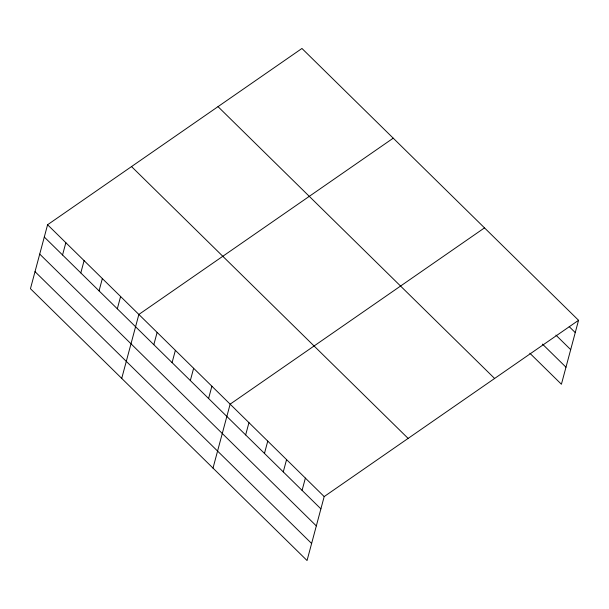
<?xml version="1.0" encoding="UTF-8"?>
<svg xmlns="http://www.w3.org/2000/svg" width="609" height="609" viewBox="0 0 609 609"><rect width="100%" height="100%" fill="white"/><g stroke="black" fill="none" stroke-linecap="round" stroke-linejoin="round"><path stroke-width="0.91" d="M47.586 224.751L30.45 288.704L307.05 560.531L324.186 496.579L578.55 320.296L301.95 48.469L47.586 224.751L324.186 496.579M62.552 254.981L65.841 242.686M80.807 272.923L84.095 260.629M99.061 290.858L102.35 278.572M117.316 308.801L120.605 296.514M121.724 378.41L138.867 314.45L393.231 138.174M153.826 344.686L157.122 332.392M172.081 362.621L175.377 350.335M190.335 380.564L193.632 368.278M208.59 398.507L211.886 386.213M213.005 468.108L230.141 404.155L484.505 227.873M245.655 434.933L248.952 422.638M264.466 453.416L267.754 441.122M283.276 471.899L286.565 459.612M302.079 490.382L305.375 478.095M578.55 320.296L561.414 384.249L529.845 353.228M569.209 326.645L575.254 332.59M555.91 335.11L570.686 349.635M542.474 344.1L565.982 367.204M218.014 106.644L494.607 378.471M131.529 166.577L408.121 438.404M44.297 237.038L320.89 508.865M39.722 254.09L316.322 525.917M35.017 271.652L311.618 543.487"/></g></svg>
